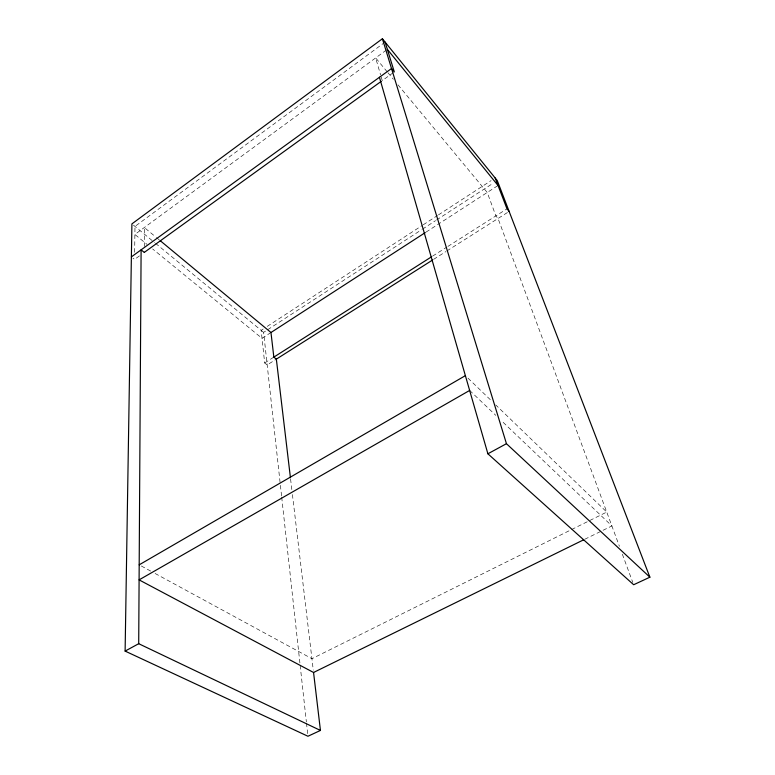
<?xml version="1.0" encoding="UTF-8"?>
<svg xmlns="http://www.w3.org/2000/svg" width="775" height="775" viewBox="0 0 775 775"><rect width="100%" height="100%" fill="white"/><g stroke="black" fill="none" stroke-linecap="round" stroke-linejoin="round"><path stroke-width="0.58" stroke-dasharray="3.88 2.91" d="M144.295 246.479L144.344 227.521L155.513 236.782M134.656 252.282L134.986 226.416L384.138 42.819M386.376 50.055L134.879 234.457L147.037 244.387M139.461 255.876L134.559 259.412L132.971 258.143M393.38 72.588L382.249 80.619L380.932 76.086M263.19 329.017L261.165 330.334L264.672 362.962L267.191 364.957L276.346 359.145M267.239 326.382L422.22 225.457M423.228 224.798L437.41 215.566M438.427 214.898L491.098 180.604M281.567 495.932L263.607 332.359L266.648 330.382M267.656 329.724L421.397 229.846M422.414 229.197L435.56 220.652M436.567 219.993L493.21 183.2M270.969 332.514L262.018 338.307L152.646 248.969M426.066 232.093L498.034 185.487M264.672 362.962L273.846 357.12M432.663 256.099L446.923 247.041M447.94 246.392L506.986 208.833M433.583 259.383L445.838 251.613M446.855 250.964L508.119 212.088M584.767 539.264L611.892 525.944L501.938 421.193M141.312 565.982L150.844 571.165M155.087 573.471L311.928 658.702L606.748 512.062L495.738 404.938M133.445 225.147L154.612 242.585M155.542 243.35L263.607 332.359M156.453 237.557L159.243 239.872M469.65 390.435L495.826 415.381M467.984 378.152L492.27 401.586M387.2 71.833L375.662 57.912L380.603 74.942M387.975 72.763L393.361 79.253M397.972 84.824L487.233 192.481L495.874 215.896L498.044 218.482L619.419 546.298M622.354 554.212L632.817 582.48M290.577 478.969L291.855 489.752M292.427 494.547L313.284 670.181M281.693 497.133L300.032 664.156M300.157 665.357L306.358 721.835M306.493 723.036L307.675 733.847"/><path stroke-width="1.16" d="M379.44 77.277L487.892 453.792L633.659 584.738L649.886 577.191L497.259 180.565L382.395 38.75L131.905 223.888L125.114 651.097L138.706 643.705L141.108 249.841L144.276 252.408M131.382 256.883L391.52 68.529L394.31 71.92L385.107 42.102M144.353 252.35L381.271 81.327M290.441 477.768L276.346 359.145L273.846 357.12L270.969 332.514L425.301 232.587M273.846 357.12L431.646 256.748M276.346 359.145L432.566 260.032M139.19 564.83L465.387 375.642M469.65 390.435L139.093 579.874L313.555 672.477L583.682 539.797M487.892 453.792L506.453 443.697L649.886 577.191M313.555 672.477L320.443 730.438L307.946 736.25L125.114 651.097M138.706 643.705L320.443 730.438M160.173 240.638L270.969 332.514M509.136 211.439L506.986 208.833L495.147 177.959M387.345 49.348L498.034 185.487M382.395 38.75L506.453 443.697"/></g></svg>
